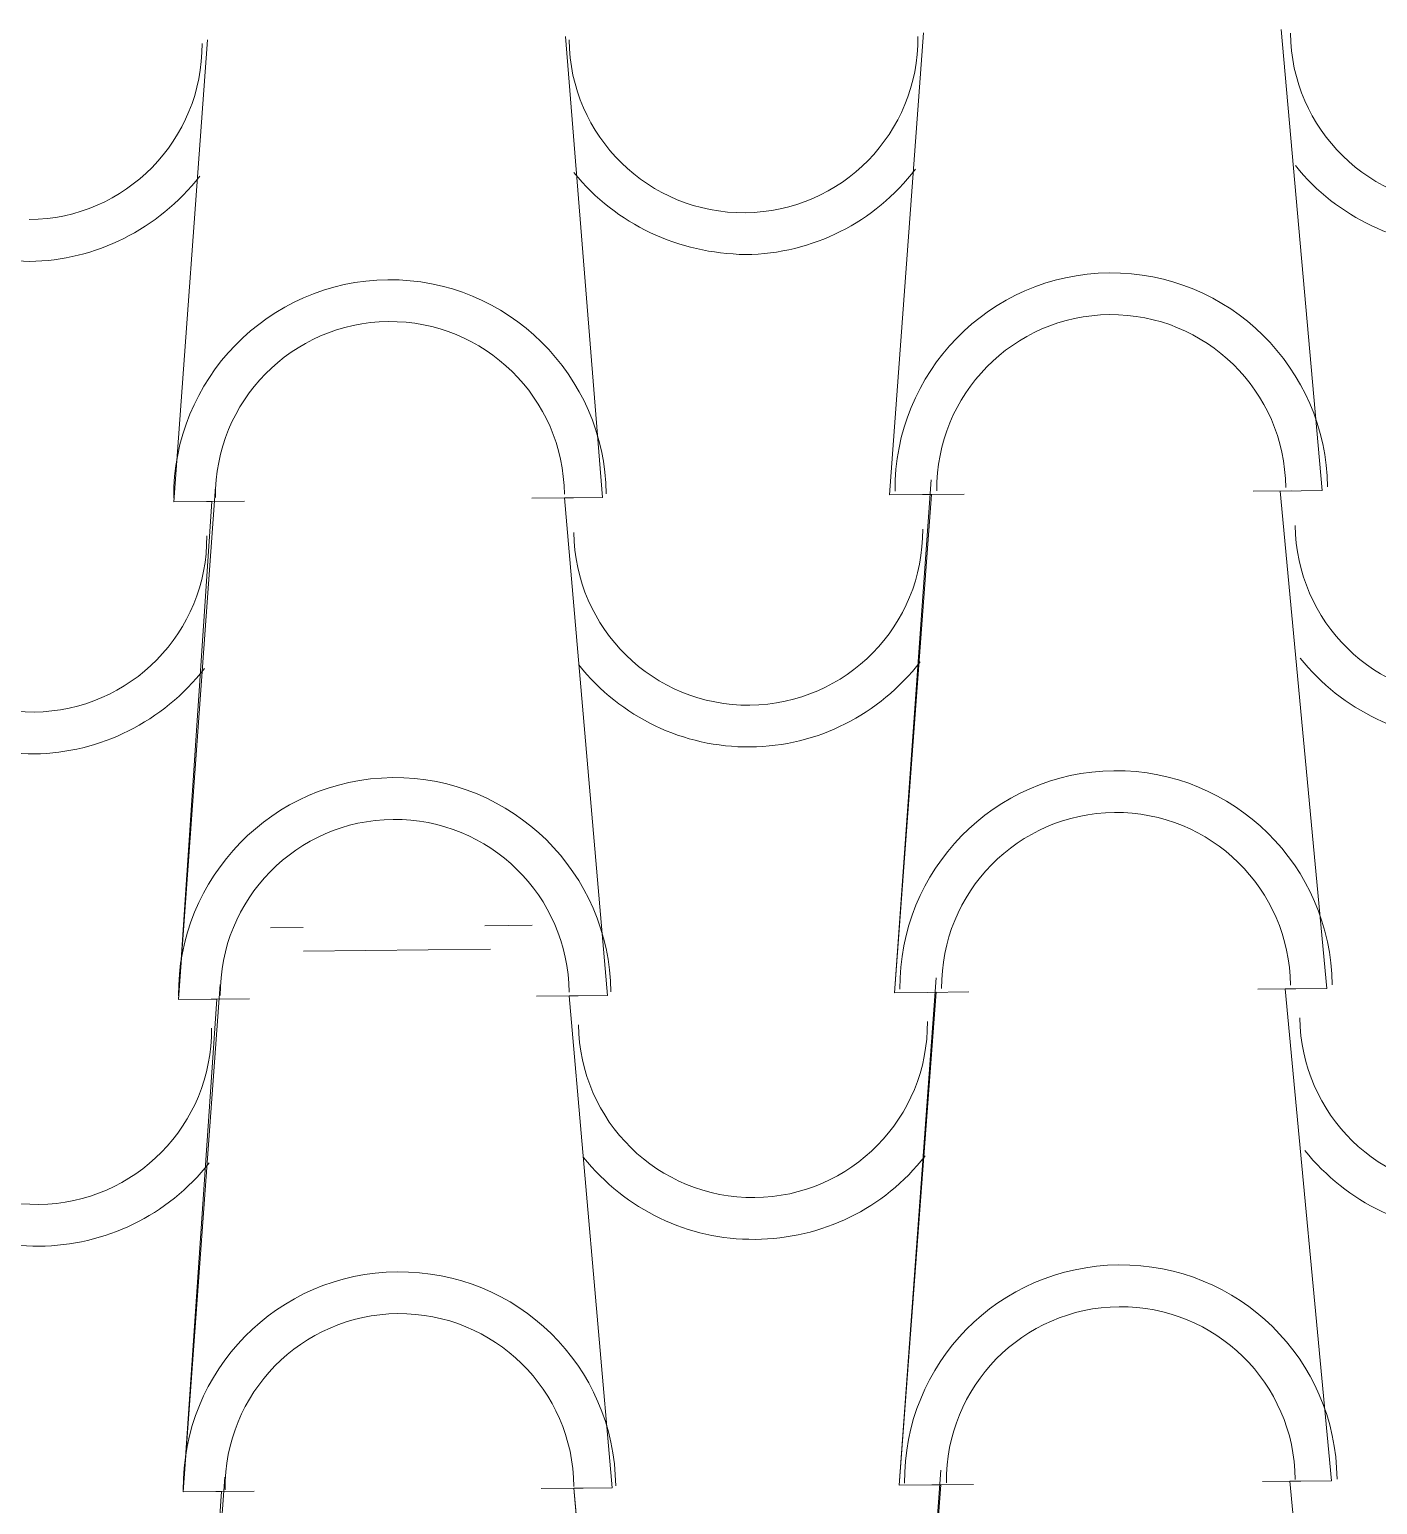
# Model space of a CAD drawing. Header units: millimetres. Extents: x 36985 to 49607, y -23856 to -17842.
# Drawn here: x 42613 to 43217, y -19237 to -18576 of the extents above; entities that cross this region are included whole.
import ezdxf

# ---------------------------------------------------------------- set-up
doc = ezdxf.new("R2010")
doc.units = ezdxf.units.MM
doc.layers.add('A-COB-___-___-EXI', color=250, linetype='Continuous', lineweight=25)

msp = doc.modelspace()

# ---------------------------------------------------------------- linework, layer by layer
at = {"layer": 'A-COB-___-___-EXI', "color": 18, "lineweight": 9}
for p, q in [((43178.41, -18782.56), (43161.31, -18782.72)), ((42692.18, -18787.23), (42709.29, -18787.07)), ((42856.7, -18785.65), (42837.97, -18785.83)), ((43017.15, -18784.11), (42998.42, -18784.29)), ((43013.08, -18784.15), (43031.81, -18783.97)), ((42838.18, -18977.24), (42817.01, -18977.45)), ((42735.66, -18988.82), (42819.55, -18988.01)), ((43180.56, -19005.72), (43163.46, -19005.88)), ((43182.68, -19226.43), (43165.58, -19226.6)), ((42876.13, -19450.12), (42856.9, -19229.57)), ((43017.35, -19228.02), (43036.08, -19227.84))]:
    msp.add_line(p, q, dxfattribs=at)
at = {"layer": 'A-COB-___-___-EXI', "color": 18, "lineweight": 9, "flags": 128}
for points in [[(43013.53, -18577.25), (42998.42, -18784.29), (43017.15, -18784.11), (42998.42, -18784.29), (43017.15, -18784.11), (42998.42, -18784.29), (43013.53, -18577.25), (42998.42, -18784.29), (43017.15, -18784.11), (43000.57, -19007.45), (43019.3, -19007.27), (43000.57, -19007.45), (43019.3, -19007.27), (43000.57, -19007.45), (43019.3, -19007.27), (43000.57, -19007.45), (43019.3, -19007.27), (43002.69, -19228.17), (43021.42, -19227.99), (43002.69, -19228.17), (43021.42, -19227.99), (43002.69, -19228.17), (43019.24, -19000.75), (43002.69, -19228.17), (43021.42, -19227.99), (43002.69, -19228.17), (43021.42, -19227.99)], [(43173.98, -18575.71), (43192.26, -18782.42), (43173.53, -18782.6), (43192.26, -18782.42), (43173.98, -18575.71), (43192.26, -18782.42), (43173.53, -18782.6), (43194.41, -19005.58), (43175.67, -19005.76), (43194.41, -19005.58), (43175.67, -19005.76), (43196.53, -19226.3), (43177.8, -19226.48), (43198.65, -19447.02), (43177.8, -19226.48), (43196.53, -19226.3), (43177.8, -19226.48), (43196.53, -19226.3), (43177.8, -19226.48), (43198.65, -19447.02), (43177.8, -19226.48), (43196.53, -19226.3), (43175.67, -19005.76), (43194.41, -19005.58), (43175.67, -19005.76), (43194.41, -19005.58)], [(42696.19, -18780.68), (42679.67, -19010.53), (42696.77, -19010.37), (42679.67, -19010.53), (42696.77, -19010.37), (42679.67, -19010.53), (42696.77, -19010.37), (42679.67, -19010.53), (42696.77, -19010.37), (42679.67, -19010.53), (42696.77, -19010.37), (42679.67, -19010.53), (42696.19, -18780.68), (42679.67, -19010.53), (42696.77, -19010.37), (42679.67, -19010.53), (42696.77, -19010.37), (42681.79, -19231.25), (42698.9, -19231.09), (42681.79, -19231.25), (42698.9, -19231.09), (42681.79, -19231.25), (42696.77, -19010.37), (42679.67, -19010.53), (42694.63, -18787.21), (42677.52, -18787.37), (42692.64, -18580.34), (42677.52, -18787.37), (42694.63, -18787.21), (42677.52, -18787.37), (42694.63, -18787.21)], [(43173.53, -18782.6), (43194.41, -19005.58), (43175.67, -19005.76), (43194.41, -19005.58), (43175.67, -19005.76), (43196.53, -19226.3), (43177.8, -19226.48), (43196.53, -19226.3), (43175.67, -19005.76), (43194.41, -19005.58), (43173.53, -18782.6), (43192.26, -18782.42), (43173.53, -18782.6), (43192.26, -18782.42)], [(42874, -19229.4), (42856.9, -19229.57), (42874, -19229.4), (42856.9, -19229.57), (42876.13, -19450.12), (42856.9, -19229.57), (42874, -19229.4), (42854.78, -19008.85), (42871.88, -19008.69), (42854.78, -19008.85), (42871.88, -19008.69), (42852.63, -18785.69), (42869.74, -18785.52), (42852.63, -18785.69), (42869.74, -18785.52), (42852.63, -18785.69), (42871.88, -19008.69), (42854.78, -19008.85), (42871.88, -19008.69), (42854.78, -19008.85), (42874, -19229.4), (42856.9, -19229.57), (42874, -19229.4), (42856.9, -19229.57), (42876.13, -19450.12), (42856.9, -19229.57), (42874, -19229.4), (42854.78, -19008.85), (42871.88, -19008.69)], [(43021.36, -19221.47), (43004.81, -19448.88), (43021.36, -19221.47), (43004.81, -19448.88), (43021.42, -19227.99), (43002.69, -19228.17), (43019.24, -19000.75)], [(42700.46, -19224.56), (42683.91, -19451.97), (42698.9, -19231.09), (42681.79, -19231.25), (42698.34, -19003.84), (42681.79, -19231.25), (42698.34, -19003.84)], [(42683.91, -19451.97), (42700.46, -19224.56), (42683.91, -19451.97), (42698.9, -19231.09), (42681.79, -19231.25), (42698.9, -19231.09), (42681.79, -19231.25), (42698.9, -19231.09), (42681.79, -19231.25)]]:
    msp.add_lwpolyline(points, dxfattribs=at)
for points in [[(42692.64, -18580.34), (42677.52, -18787.37), (42694.63, -18787.21), (42677.52, -18787.37), (42694.63, -18787.21), (42677.52, -18787.37)], [(42853.09, -18578.79), (42869.74, -18785.52), (42852.63, -18785.69), (42869.74, -18785.52), (42853.09, -18578.79), (42869.74, -18785.52), (42852.63, -18785.69), (42871.88, -19008.69), (42854.78, -19008.85), (42871.88, -19008.69), (42854.78, -19008.85), (42874, -19229.4), (42856.9, -19229.57), (42874, -19229.4), (42854.78, -19008.85), (42871.88, -19008.69), (42854.78, -19008.85), (42871.88, -19008.69), (42852.63, -18785.69), (42869.74, -18785.52)], [(43017.09, -18777.59), (43000.57, -19007.45), (43019.3, -19007.27), (43000.57, -19007.45), (43019.3, -19007.27), (43000.57, -19007.45)], [(42720.9, -18978.37), (42735.56, -18978.23)], [(43033.96, -19007.13), (43015.23, -19007.31), (43033.96, -19007.13), (43015.23, -19007.31)], [(42711.43, -19010.23), (42694.33, -19010.39), (42711.43, -19010.23), (42694.33, -19010.39)], [(42840.12, -19008.99), (42858.85, -19008.81)], [(42713.56, -19230.95), (42696.45, -19231.11)], [(42842.24, -19229.71), (42860.97, -19229.53)]]:
    msp.add_lwpolyline(points, close=True, dxfattribs=at)
at = {"layer": 'A-COB-___-___-EXI', "color": 18, "lineweight": 9}
for points in [[(43178.07, -18577.3), (43178.48, -18620.46), (43213.84, -18655.15), (43257.01, -18654.73)], [(43178.07, -18577.3), (43178.48, -18620.46), (43213.84, -18655.15), (43257.01, -18654.73)], [(42854.73, -18580.41), (42855.15, -18623.57), (42890.5, -18658.26), (42933.67, -18657.84)], [(42854.73, -18580.41), (42855.15, -18623.57), (42890.5, -18658.26), (42933.67, -18657.84)], [(42854.73, -18580.41), (42855.15, -18623.57), (42890.5, -18658.26), (42933.67, -18657.84)], [(43180.27, -18636.74), (43199.23, -18660.18), (43227.05, -18672.94), (43257.19, -18673.47)], [(43180.27, -18636.74), (43199.23, -18660.18), (43227.05, -18672.94), (43257.19, -18673.47)], [(42536.04, -18642.93), (42555, -18666.37), (42582.81, -18679.14), (42612.96, -18679.66)], [(42536.04, -18642.93), (42555, -18666.37), (42582.81, -18679.14), (42612.96, -18679.66)], [(42536.04, -18642.93), (42555, -18666.37), (42582.81, -18679.14), (42612.96, -18679.66)], [(42856.93, -18639.85), (42875.89, -18663.29), (42903.71, -18676.05), (42933.85, -18676.58)], [(42856.93, -18639.85), (42875.89, -18663.29), (42903.71, -18676.05), (42933.85, -18676.58)], [(42856.93, -18639.85), (42875.89, -18663.29), (42903.71, -18676.05), (42933.85, -18676.58)], [(43194.69, -18780.77), (43194.18, -18727.83), (43150.59, -18684.27), (43096.84, -18684.78)], [(43194.69, -18780.77), (43194.18, -18727.83), (43150.59, -18684.27), (43096.84, -18684.78)], [(43194.69, -18780.77), (43194.18, -18727.83), (43150.59, -18684.27), (43096.84, -18684.78)], [(43194.69, -18780.77), (43194.18, -18727.83), (43150.59, -18684.27), (43096.84, -18684.78)], [(43194.69, -18780.77), (43194.18, -18727.83), (43150.59, -18684.27), (43096.84, -18684.78)], [(43194.69, -18780.77), (43194.18, -18727.83), (43150.59, -18684.27), (43096.84, -18684.78)], [(42871.35, -18783.88), (42870.84, -18730.94), (42827.25, -18687.37), (42773.5, -18687.89)], [(42871.35, -18783.88), (42870.84, -18730.94), (42827.25, -18687.37), (42773.5, -18687.89)], [(42871.35, -18783.88), (42870.84, -18730.94), (42827.25, -18687.37), (42773.5, -18687.89)], [(42871.35, -18783.88), (42870.84, -18730.94), (42827.25, -18687.37), (42773.5, -18687.89)], [(42871.35, -18783.88), (42870.84, -18730.94), (42827.25, -18687.37), (42773.5, -18687.89)], [(42871.35, -18783.88), (42870.84, -18730.94), (42827.25, -18687.37), (42773.5, -18687.89)], [(42871.35, -18783.88), (42870.84, -18730.94), (42827.25, -18687.37), (42773.5, -18687.89)], [(42871.35, -18783.88), (42870.84, -18730.94), (42827.25, -18687.37), (42773.5, -18687.89)], [(43175.96, -18780.95), (43175.54, -18737.78), (43140.18, -18703.1), (43097.02, -18703.52)], [(43175.96, -18780.95), (43175.54, -18737.78), (43140.18, -18703.1), (43097.02, -18703.52)], [(43175.96, -18780.95), (43175.54, -18737.78), (43140.18, -18703.1), (43097.02, -18703.52)], [(43175.96, -18780.95), (43175.54, -18737.78), (43140.18, -18703.1), (43097.02, -18703.52)], [(43175.96, -18780.95), (43175.54, -18737.78), (43140.18, -18703.1), (43097.02, -18703.52)], [(43175.96, -18780.95), (43175.54, -18737.78), (43140.18, -18703.1), (43097.02, -18703.52)], [(42852.62, -18784.06), (42852.2, -18740.89), (42816.84, -18706.21), (42773.68, -18706.62)], [(42852.62, -18784.06), (42852.2, -18740.89), (42816.84, -18706.21), (42773.68, -18706.62)], [(42852.62, -18784.06), (42852.2, -18740.89), (42816.84, -18706.21), (42773.68, -18706.62)], [(42852.62, -18784.06), (42852.2, -18740.89), (42816.84, -18706.21), (42773.68, -18706.62)], [(42852.62, -18784.06), (42852.2, -18740.89), (42816.84, -18706.21), (42773.68, -18706.62)], [(42852.62, -18784.06), (42852.2, -18740.89), (42816.84, -18706.21), (42773.68, -18706.62)], [(42852.62, -18784.06), (42852.2, -18740.89), (42816.84, -18706.21), (42773.68, -18706.62)], [(42852.62, -18784.06), (42852.2, -18740.89), (42816.84, -18706.21), (42773.68, -18706.62)], [(42856.85, -18801.12), (42857.27, -18844.29), (42892.63, -18878.98), (42935.79, -18878.56)], [(43180.19, -18798.02), (43180.61, -18841.18), (43215.97, -18875.87), (43259.13, -18875.45)], [(42535.96, -18804.21), (42536.37, -18847.38), (42571.73, -18882.06), (42614.9, -18881.65)], [(42535.96, -18804.21), (42536.37, -18847.38), (42571.73, -18882.06), (42614.9, -18881.65)], [(42859.05, -18860.56), (42878.01, -18884), (42905.84, -18897.58), (42935.97, -18897.29)], [(42859.05, -18860.56), (42878.01, -18884), (42905.84, -18897.58), (42935.97, -18897.29)], [(42859.05, -18860.56), (42878.01, -18884), (42905.84, -18897.58), (42935.97, -18897.29)], [(43182.39, -18857.46), (43201.35, -18880.89), (43229.18, -18894.47), (43259.31, -18894.18)], [(43182.39, -18857.46), (43201.35, -18880.89), (43229.18, -18894.47), (43259.31, -18894.18)], [(42538.16, -18863.65), (42557.12, -18887.09), (42584.94, -18900.67), (42615.08, -18900.38)], [(42538.16, -18863.65), (42557.12, -18887.09), (42584.94, -18900.67), (42615.08, -18900.38)], [(42538.16, -18863.65), (42557.12, -18887.09), (42584.94, -18900.67), (42615.08, -18900.38)], [(43196.83, -19003.93), (43196.32, -18950.99), (43152.74, -18907.43), (43098.98, -18907.94)], [(43196.83, -19003.93), (43196.32, -18950.99), (43152.74, -18907.43), (43098.98, -18907.94)], [(43196.83, -19003.93), (43196.32, -18950.99), (43152.74, -18907.43), (43098.98, -18907.94)], [(43196.83, -19003.93), (43196.32, -18950.99), (43152.74, -18907.43), (43098.98, -18907.94)], [(43196.83, -19003.93), (43196.32, -18950.99), (43152.74, -18907.43), (43098.98, -18907.94)], [(43196.83, -19003.93), (43196.32, -18950.99), (43152.74, -18907.43), (43098.98, -18907.94)], [(43196.83, -19003.93), (43196.32, -18950.99), (43152.74, -18907.43), (43098.98, -18907.94)], [(43196.83, -19003.93), (43196.32, -18950.99), (43152.74, -18907.43), (43098.98, -18907.94)], [(43196.83, -19003.93), (43196.32, -18950.99), (43152.74, -18907.43), (43098.98, -18907.94)], [(43196.83, -19003.93), (43196.32, -18950.99), (43152.74, -18907.43), (43098.98, -18907.94)], [(43196.83, -19003.93), (43196.32, -18950.99), (43152.74, -18907.43), (43098.98, -18907.94)], [(42873.49, -19007.04), (42872.99, -18954.1), (42829.4, -18910.54), (42775.64, -18911.05)], [(42873.49, -19007.04), (42872.99, -18954.1), (42829.4, -18910.54), (42775.64, -18911.05)], [(42873.49, -19007.04), (42872.99, -18954.1), (42829.4, -18910.54), (42775.64, -18911.05)], [(42873.49, -19007.04), (42872.99, -18954.1), (42829.4, -18910.54), (42775.64, -18911.05)], [(42873.49, -19007.04), (42872.99, -18954.1), (42829.4, -18910.54), (42775.64, -18911.05)], [(42873.49, -19007.04), (42872.99, -18954.1), (42829.4, -18910.54), (42775.64, -18911.05)], [(42873.49, -19007.04), (42872.99, -18954.1), (42829.4, -18910.54), (42775.64, -18911.05)], [(42873.49, -19007.04), (42872.99, -18954.1), (42829.4, -18910.54), (42775.64, -18911.05)], [(42873.49, -19007.04), (42872.99, -18954.1), (42829.4, -18910.54), (42775.64, -18911.05)], [(42873.49, -19007.04), (42872.99, -18954.1), (42829.4, -18910.54), (42775.64, -18911.05)], [(42873.49, -19007.04), (42872.99, -18954.1), (42829.4, -18910.54), (42775.64, -18911.05)], [(42873.49, -19007.04), (42872.99, -18954.1), (42829.4, -18910.54), (42775.64, -18911.05)], [(42873.49, -19007.04), (42872.99, -18954.1), (42829.4, -18910.54), (42775.64, -18911.05)], [(42873.49, -19007.04), (42872.99, -18954.1), (42829.4, -18910.54), (42775.64, -18911.05)], [(43178.1, -19004.11), (43177.69, -18960.95), (43142.33, -18926.26), (43099.16, -18926.68)], [(43178.1, -19004.11), (43177.69, -18960.95), (43142.33, -18926.26), (43099.16, -18926.68)], [(43178.1, -19004.11), (43177.69, -18960.95), (43142.33, -18926.26), (43099.16, -18926.68)], [(43178.1, -19004.11), (43177.69, -18960.95), (43142.33, -18926.26), (43099.16, -18926.68)], [(43178.1, -19004.11), (43177.69, -18960.95), (43142.33, -18926.26), (43099.16, -18926.68)], [(43178.1, -19004.11), (43177.69, -18960.95), (43142.33, -18926.26), (43099.16, -18926.68)], [(43178.1, -19004.11), (43177.69, -18960.95), (43142.33, -18926.26), (43099.16, -18926.68)], [(43178.1, -19004.11), (43177.69, -18960.95), (43142.33, -18926.26), (43099.16, -18926.68)], [(43178.1, -19004.11), (43177.69, -18960.95), (43142.33, -18926.26), (43099.16, -18926.68)], [(43178.1, -19004.11), (43177.69, -18960.95), (43142.33, -18926.26), (43099.16, -18926.68)], [(43178.1, -19004.11), (43177.69, -18960.95), (43142.33, -18926.26), (43099.16, -18926.68)], [(42854.76, -19007.22), (42854.35, -18964.05), (42818.99, -18929.37), (42775.82, -18929.78)], [(42854.76, -19007.22), (42854.35, -18964.05), (42818.99, -18929.37), (42775.82, -18929.78)], [(42854.76, -19007.22), (42854.35, -18964.05), (42818.99, -18929.37), (42775.82, -18929.78)], [(42854.76, -19007.22), (42854.35, -18964.05), (42818.99, -18929.37), (42775.82, -18929.78)], [(42854.76, -19007.22), (42854.35, -18964.05), (42818.99, -18929.37), (42775.82, -18929.78)], [(42854.76, -19007.22), (42854.35, -18964.05), (42818.99, -18929.37), (42775.82, -18929.78)], [(42854.76, -19007.22), (42854.35, -18964.05), (42818.99, -18929.37), (42775.82, -18929.78)], [(42854.76, -19007.22), (42854.35, -18964.05), (42818.99, -18929.37), (42775.82, -18929.78)], [(42854.76, -19007.22), (42854.35, -18964.05), (42818.99, -18929.37), (42775.82, -18929.78)], [(42854.76, -19007.22), (42854.35, -18964.05), (42818.99, -18929.37), (42775.82, -18929.78)], [(42854.76, -19007.22), (42854.35, -18964.05), (42818.99, -18929.37), (42775.82, -18929.78)], [(42854.76, -19007.22), (42854.35, -18964.05), (42818.99, -18929.37), (42775.82, -18929.78)], [(42854.76, -19007.22), (42854.35, -18964.05), (42818.99, -18929.37), (42775.82, -18929.78)], [(42854.76, -19007.22), (42854.35, -18964.05), (42818.99, -18929.37), (42775.82, -18929.78)], [(43182.31, -19018.73), (43182.73, -19061.9), (43218.09, -19096.58), (43261.25, -19096.17)], [(42538.08, -19024.93), (42538.49, -19068.09), (42573.85, -19102.78), (42617.02, -19102.36)], [(42858.98, -19021.84), (42859.39, -19065.01), (42894.75, -19099.69), (42937.92, -19099.28)], [(42858.98, -19021.84), (42859.39, -19065.01), (42894.75, -19099.69), (42937.92, -19099.28)], [(43184.52, -19078.17), (43203.47, -19101.61), (43231.3, -19115.19), (43261.43, -19114.9)], [(42540.28, -19084.37), (42559.24, -19107.81), (42587.06, -19121.39), (42617.2, -19121.1)], [(42861.18, -19081.28), (42880.14, -19104.72), (42907.96, -19118.3), (42938.1, -19118.01)], [(42861.18, -19081.28), (42880.14, -19104.72), (42907.96, -19118.3), (42938.1, -19118.01)], [(42875.62, -19228.57), (42875.11, -19174.82), (42831.53, -19132.07), (42777.77, -19132.58)], [(42875.62, -19228.57), (42875.11, -19174.82), (42831.53, -19132.07), (42777.77, -19132.58)], [(42875.62, -19228.57), (42875.11, -19174.82), (42831.53, -19132.07), (42777.77, -19132.58)], [(42875.62, -19228.57), (42875.11, -19174.82), (42831.53, -19132.07), (42777.77, -19132.58)], [(42875.62, -19228.57), (42875.11, -19174.82), (42831.53, -19132.07), (42777.77, -19132.58)], [(42875.62, -19228.57), (42875.11, -19174.82), (42831.53, -19132.07), (42777.77, -19132.58)], [(42875.62, -19228.57), (42875.11, -19174.82), (42831.53, -19132.07), (42777.77, -19132.58)], [(42875.62, -19228.57), (42875.11, -19174.82), (42831.53, -19132.07), (42777.77, -19132.58)], [(42875.62, -19228.57), (42875.11, -19174.82), (42831.53, -19132.07), (42777.77, -19132.58)], [(42875.62, -19228.57), (42875.11, -19174.82), (42831.53, -19132.07), (42777.77, -19132.58)], [(43198.96, -19225.46), (43198.45, -19171.71), (43154.87, -19128.96), (43101.11, -19129.48)], [(43198.96, -19225.46), (43198.45, -19171.71), (43154.87, -19128.96), (43101.11, -19129.48)], [(43198.96, -19225.46), (43198.45, -19171.71), (43154.87, -19128.96), (43101.11, -19129.48)], [(43198.96, -19225.46), (43198.45, -19171.71), (43154.87, -19128.96), (43101.11, -19129.48)], [(43198.96, -19225.46), (43198.45, -19171.71), (43154.87, -19128.96), (43101.11, -19129.48)], [(43198.96, -19225.46), (43198.45, -19171.71), (43154.87, -19128.96), (43101.11, -19129.48)], [(43198.96, -19225.46), (43198.45, -19171.71), (43154.87, -19128.96), (43101.11, -19129.48)], [(43198.96, -19225.46), (43198.45, -19171.71), (43154.87, -19128.96), (43101.11, -19129.48)], [(42856.89, -19228.75), (42856.48, -19185.59), (42821.12, -19150.9), (42777.95, -19151.32)], [(42856.89, -19228.75), (42856.48, -19185.59), (42821.12, -19150.9), (42777.95, -19151.32)], [(42856.89, -19228.75), (42856.48, -19185.59), (42821.12, -19150.9), (42777.95, -19151.32)], [(42856.89, -19228.75), (42856.48, -19185.59), (42821.12, -19150.9), (42777.95, -19151.32)], [(42856.89, -19228.75), (42856.48, -19185.59), (42821.12, -19150.9), (42777.95, -19151.32)], [(42856.89, -19228.75), (42856.48, -19185.59), (42821.12, -19150.9), (42777.95, -19151.32)], [(42856.89, -19228.75), (42856.48, -19185.59), (42821.12, -19150.9), (42777.95, -19151.32)], [(42856.89, -19228.75), (42856.48, -19185.59), (42821.12, -19150.9), (42777.95, -19151.32)], [(42856.89, -19228.75), (42856.48, -19185.59), (42821.12, -19150.9), (42777.95, -19151.32)], [(42856.89, -19228.75), (42856.48, -19185.59), (42821.12, -19150.9), (42777.95, -19151.32)], [(43180.23, -19225.64), (43179.82, -19182.48), (43144.46, -19147.79), (43101.29, -19148.21)], [(43180.23, -19225.64), (43179.82, -19182.48), (43144.46, -19147.79), (43101.29, -19148.21)], [(43180.23, -19225.64), (43179.82, -19182.48), (43144.46, -19147.79), (43101.29, -19148.21)], [(43180.23, -19225.64), (43179.82, -19182.48), (43144.46, -19147.79), (43101.29, -19148.21)], [(43180.23, -19225.64), (43179.82, -19182.48), (43144.46, -19147.79), (43101.29, -19148.21)], [(43180.23, -19225.64), (43179.82, -19182.48), (43144.46, -19147.79), (43101.29, -19148.21)], [(43180.23, -19225.64), (43179.82, -19182.48), (43144.46, -19147.79), (43101.29, -19148.21)], [(43180.23, -19225.64), (43179.82, -19182.48), (43144.46, -19147.79), (43101.29, -19148.21)]]:
    msp.add_open_spline(points, degree=3, dxfattribs=at)
for points in [[(42612.77, -18660.93), (42612.77, -18660.93), (42655.94, -18660.51), (42690.63, -18625.16), (42690.21, -18581.99)], [(42612.77, -18660.93), (42612.77, -18660.93), (42655.94, -18660.51), (42690.63, -18625.16), (42690.21, -18581.99)], [(42612.77, -18660.93), (42612.77, -18660.93), (42655.94, -18660.51), (42690.63, -18625.16), (42690.21, -18581.99)], [(42933.67, -18657.84), (42933.67, -18657.84), (42976.84, -18657.43), (43011.52, -18622.07), (43011.11, -18578.9)], [(42933.67, -18657.84), (42933.67, -18657.84), (42976.84, -18657.43), (43011.52, -18622.07), (43011.11, -18578.9)], [(42933.67, -18657.84), (42933.67, -18657.84), (42976.84, -18657.43), (43011.52, -18622.07), (43011.11, -18578.9)], [(42612.96, -18679.66), (42612.96, -18679.66), (42642.28, -18679.38), (42670.65, -18665.26), (42689.15, -18641.46)], [(42612.96, -18679.66), (42612.96, -18679.66), (42642.28, -18679.38), (42670.65, -18665.26), (42689.15, -18641.46)], [(42612.96, -18679.66), (42612.96, -18679.66), (42642.28, -18679.38), (42670.65, -18665.26), (42689.15, -18641.46)], [(42933.85, -18676.58), (42933.85, -18676.58), (42963.99, -18676.29), (42991.54, -18662.17), (43010.05, -18638.37)], [(42933.85, -18676.58), (42933.85, -18676.58), (42963.99, -18676.29), (42991.54, -18662.17), (43010.05, -18638.37)], [(42933.85, -18676.58), (42933.85, -18676.58), (42963.99, -18676.29), (42991.54, -18662.17), (43010.05, -18638.37)], [(42773.5, -18687.89), (42773.5, -18687.89), (42719.74, -18688.41), (42677, -18732.8), (42677.51, -18785.74)], [(42773.5, -18687.89), (42773.5, -18687.89), (42719.74, -18688.41), (42677, -18732.8), (42677.51, -18785.74)], [(42773.5, -18687.89), (42773.5, -18687.89), (42719.74, -18688.41), (42677, -18732.8), (42677.51, -18785.74)], [(42773.5, -18687.89), (42773.5, -18687.89), (42719.74, -18688.41), (42677, -18732.8), (42677.51, -18785.74)], [(42773.5, -18687.89), (42773.5, -18687.89), (42719.74, -18688.41), (42677, -18732.8), (42677.51, -18785.74)], [(42773.5, -18687.89), (42773.5, -18687.89), (42719.74, -18688.41), (42677, -18732.8), (42677.51, -18785.74)], [(42773.5, -18687.89), (42773.5, -18687.89), (42719.74, -18688.41), (42677, -18732.8), (42677.51, -18785.74)], [(42773.5, -18687.89), (42773.5, -18687.89), (42719.74, -18688.41), (42677, -18732.8), (42677.51, -18785.74)], [(43096.84, -18684.78), (43096.84, -18684.78), (43043.08, -18685.3), (43000.34, -18729.7), (43000.85, -18782.63)], [(43096.84, -18684.78), (43096.84, -18684.78), (43043.08, -18685.3), (43000.34, -18729.7), (43000.85, -18782.63)], [(43096.84, -18684.78), (43096.84, -18684.78), (43043.08, -18685.3), (43000.34, -18729.7), (43000.85, -18782.63)], [(43096.84, -18684.78), (43096.84, -18684.78), (43043.08, -18685.3), (43000.34, -18729.7), (43000.85, -18782.63)], [(43096.84, -18684.78), (43096.84, -18684.78), (43043.08, -18685.3), (43000.34, -18729.7), (43000.85, -18782.63)], [(43096.84, -18684.78), (43096.84, -18684.78), (43043.08, -18685.3), (43000.34, -18729.7), (43000.85, -18782.63)], [(43097.02, -18703.52), (43097.02, -18703.52), (43053.85, -18703.93), (43019.16, -18739.29), (43019.58, -18782.45)], [(43097.02, -18703.52), (43097.02, -18703.52), (43053.85, -18703.93), (43019.16, -18739.29), (43019.58, -18782.45)], [(43097.02, -18703.52), (43097.02, -18703.52), (43053.85, -18703.93), (43019.16, -18739.29), (43019.58, -18782.45)], [(43097.02, -18703.52), (43097.02, -18703.52), (43053.85, -18703.93), (43019.16, -18739.29), (43019.58, -18782.45)], [(43097.02, -18703.52), (43097.02, -18703.52), (43053.85, -18703.93), (43019.16, -18739.29), (43019.58, -18782.45)], [(43097.02, -18703.52), (43097.02, -18703.52), (43053.85, -18703.93), (43019.16, -18739.29), (43019.58, -18782.45)], [(42773.68, -18706.62), (42773.68, -18706.62), (42730.51, -18707.04), (42695.83, -18742.4), (42696.24, -18785.56)], [(42773.68, -18706.62), (42773.68, -18706.62), (42730.51, -18707.04), (42695.83, -18742.4), (42696.24, -18785.56)], [(42773.68, -18706.62), (42773.68, -18706.62), (42730.51, -18707.04), (42695.83, -18742.4), (42696.24, -18785.56)], [(42773.68, -18706.62), (42773.68, -18706.62), (42730.51, -18707.04), (42695.83, -18742.4), (42696.24, -18785.56)], [(42773.68, -18706.62), (42773.68, -18706.62), (42730.51, -18707.04), (42695.83, -18742.4), (42696.24, -18785.56)], [(42773.68, -18706.62), (42773.68, -18706.62), (42730.51, -18707.04), (42695.83, -18742.4), (42696.24, -18785.56)], [(42773.68, -18706.62), (42773.68, -18706.62), (42730.51, -18707.04), (42695.83, -18742.4), (42696.24, -18785.56)], [(42773.68, -18706.62), (42773.68, -18706.62), (42730.51, -18707.04), (42695.83, -18742.4), (42696.24, -18785.56)], [(42614.9, -18881.65), (42614.9, -18881.65), (42658.06, -18881.23), (42692.75, -18845.87), (42692.33, -18802.71)], [(42614.9, -18881.65), (42614.9, -18881.65), (42658.06, -18881.23), (42692.75, -18845.87), (42692.33, -18802.71)], [(42935.79, -18878.56), (42935.79, -18878.56), (42978.96, -18878.15), (43013.64, -18842.79), (43013.23, -18799.62)], [(42615.08, -18900.38), (42615.08, -18900.38), (42644.4, -18900.1), (42672.77, -18885.98), (42691.28, -18862.18)], [(42615.08, -18900.38), (42615.08, -18900.38), (42644.4, -18900.1), (42672.77, -18885.98), (42691.28, -18862.18)], [(42615.08, -18900.38), (42615.08, -18900.38), (42644.4, -18900.1), (42672.77, -18885.98), (42691.28, -18862.18)], [(42935.97, -18897.29), (42935.97, -18897.29), (42966.11, -18897), (42993.67, -18882.89), (43012.17, -18859.09)], [(42935.97, -18897.29), (42935.97, -18897.29), (42966.11, -18897), (42993.67, -18882.89), (43012.17, -18859.09)], [(42935.97, -18897.29), (42935.97, -18897.29), (42966.11, -18897), (42993.67, -18882.89), (43012.17, -18859.09)], [(43098.98, -18907.94), (43098.98, -18907.94), (43045.23, -18908.46), (43002.48, -18952.86), (43002.99, -19005.8)], [(43098.98, -18907.94), (43098.98, -18907.94), (43045.23, -18908.46), (43002.48, -18952.86), (43002.99, -19005.8)], [(43098.98, -18907.94), (43098.98, -18907.94), (43045.23, -18908.46), (43002.48, -18952.86), (43002.99, -19005.8)], [(43098.98, -18907.94), (43098.98, -18907.94), (43045.23, -18908.46), (43002.48, -18952.86), (43002.99, -19005.8)], [(43098.98, -18907.94), (43098.98, -18907.94), (43045.23, -18908.46), (43002.48, -18952.86), (43002.99, -19005.8)], [(43098.98, -18907.94), (43098.98, -18907.94), (43045.23, -18908.46), (43002.48, -18952.86), (43002.99, -19005.8)], [(43098.98, -18907.94), (43098.98, -18907.94), (43045.23, -18908.46), (43002.48, -18952.86), (43002.99, -19005.8)], [(43098.98, -18907.94), (43098.98, -18907.94), (43045.23, -18908.46), (43002.48, -18952.86), (43002.99, -19005.8)], [(43098.98, -18907.94), (43098.98, -18907.94), (43045.23, -18908.46), (43002.48, -18952.86), (43002.99, -19005.8)], [(43098.98, -18907.94), (43098.98, -18907.94), (43045.23, -18908.46), (43002.48, -18952.86), (43002.99, -19005.8)], [(43098.98, -18907.94), (43098.98, -18907.94), (43045.23, -18908.46), (43002.48, -18952.86), (43002.99, -19005.8)], [(42775.64, -18911.05), (42775.64, -18911.05), (42721.89, -18911.57), (42679.15, -18955.97), (42679.65, -19008.9)], [(42775.64, -18911.05), (42775.64, -18911.05), (42721.89, -18911.57), (42679.15, -18955.97), (42679.65, -19008.9)], [(42775.64, -18911.05), (42775.64, -18911.05), (42721.89, -18911.57), (42679.15, -18955.97), (42679.65, -19008.9)], [(42775.64, -18911.05), (42775.64, -18911.05), (42721.89, -18911.57), (42679.15, -18955.97), (42679.65, -19008.9)], [(42775.64, -18911.05), (42775.64, -18911.05), (42721.89, -18911.57), (42679.15, -18955.97), (42679.65, -19008.9)], [(42775.64, -18911.05), (42775.64, -18911.05), (42721.89, -18911.57), (42679.15, -18955.97), (42679.65, -19008.9)], [(42775.64, -18911.05), (42775.64, -18911.05), (42721.89, -18911.57), (42679.15, -18955.97), (42679.65, -19008.9)], [(42775.64, -18911.05), (42775.64, -18911.05), (42721.89, -18911.57), (42679.15, -18955.97), (42679.65, -19008.9)], [(42775.64, -18911.05), (42775.64, -18911.05), (42721.89, -18911.57), (42679.15, -18955.97), (42679.65, -19008.9)], [(42775.64, -18911.05), (42775.64, -18911.05), (42721.89, -18911.57), (42679.15, -18955.97), (42679.65, -19008.9)], [(42775.64, -18911.05), (42775.64, -18911.05), (42721.89, -18911.57), (42679.15, -18955.97), (42679.65, -19008.9)], [(42775.64, -18911.05), (42775.64, -18911.05), (42721.89, -18911.57), (42679.15, -18955.97), (42679.65, -19008.9)], [(42775.64, -18911.05), (42775.64, -18911.05), (42721.89, -18911.57), (42679.15, -18955.97), (42679.65, -19008.9)], [(42775.64, -18911.05), (42775.64, -18911.05), (42721.89, -18911.57), (42679.15, -18955.97), (42679.65, -19008.9)], [(43099.16, -18926.68), (43099.16, -18926.68), (43056, -18927.09), (43021.31, -18962.45), (43021.73, -19005.62)], [(43099.16, -18926.68), (43099.16, -18926.68), (43056, -18927.09), (43021.31, -18962.45), (43021.73, -19005.62)], [(43099.16, -18926.68), (43099.16, -18926.68), (43056, -18927.09), (43021.31, -18962.45), (43021.73, -19005.62)], [(43099.16, -18926.68), (43099.16, -18926.68), (43056, -18927.09), (43021.31, -18962.45), (43021.73, -19005.62)], [(43099.16, -18926.68), (43099.16, -18926.68), (43056, -18927.09), (43021.31, -18962.45), (43021.73, -19005.62)], [(43099.16, -18926.68), (43099.16, -18926.68), (43056, -18927.09), (43021.31, -18962.45), (43021.73, -19005.62)], [(43099.16, -18926.68), (43099.16, -18926.68), (43056, -18927.09), (43021.31, -18962.45), (43021.73, -19005.62)], [(43099.16, -18926.68), (43099.16, -18926.68), (43056, -18927.09), (43021.31, -18962.45), (43021.73, -19005.62)], [(43099.16, -18926.68), (43099.16, -18926.68), (43056, -18927.09), (43021.31, -18962.45), (43021.73, -19005.62)], [(43099.16, -18926.68), (43099.16, -18926.68), (43056, -18927.09), (43021.31, -18962.45), (43021.73, -19005.62)], [(43099.16, -18926.68), (43099.16, -18926.68), (43056, -18927.09), (43021.31, -18962.45), (43021.73, -19005.62)], [(42775.82, -18929.78), (42775.82, -18929.78), (42732.66, -18930.2), (42697.97, -18965.56), (42698.39, -19008.72)], [(42775.82, -18929.78), (42775.82, -18929.78), (42732.66, -18930.2), (42697.97, -18965.56), (42698.39, -19008.72)], [(42775.82, -18929.78), (42775.82, -18929.78), (42732.66, -18930.2), (42697.97, -18965.56), (42698.39, -19008.72)], [(42775.82, -18929.78), (42775.82, -18929.78), (42732.66, -18930.2), (42697.97, -18965.56), (42698.39, -19008.72)], [(42775.82, -18929.78), (42775.82, -18929.78), (42732.66, -18930.2), (42697.97, -18965.56), (42698.39, -19008.72)], [(42775.82, -18929.78), (42775.82, -18929.78), (42732.66, -18930.2), (42697.97, -18965.56), (42698.39, -19008.72)], [(42775.82, -18929.78), (42775.82, -18929.78), (42732.66, -18930.2), (42697.97, -18965.56), (42698.39, -19008.72)], [(42775.82, -18929.78), (42775.82, -18929.78), (42732.66, -18930.2), (42697.97, -18965.56), (42698.39, -19008.72)], [(42775.82, -18929.78), (42775.82, -18929.78), (42732.66, -18930.2), (42697.97, -18965.56), (42698.39, -19008.72)], [(42775.82, -18929.78), (42775.82, -18929.78), (42732.66, -18930.2), (42697.97, -18965.56), (42698.39, -19008.72)], [(42775.82, -18929.78), (42775.82, -18929.78), (42732.66, -18930.2), (42697.97, -18965.56), (42698.39, -19008.72)], [(42775.82, -18929.78), (42775.82, -18929.78), (42732.66, -18930.2), (42697.97, -18965.56), (42698.39, -19008.72)], [(42775.82, -18929.78), (42775.82, -18929.78), (42732.66, -18930.2), (42697.97, -18965.56), (42698.39, -19008.72)], [(42775.82, -18929.78), (42775.82, -18929.78), (42732.66, -18930.2), (42697.97, -18965.56), (42698.39, -19008.72)], [(42937.92, -19099.28), (42937.92, -19099.28), (42981.08, -19098.86), (43015.77, -19063.5), (43015.35, -19020.34)], [(42937.92, -19099.28), (42937.92, -19099.28), (42981.08, -19098.86), (43015.77, -19063.5), (43015.35, -19020.34)], [(42617.02, -19102.36), (42617.02, -19102.36), (42660.19, -19101.95), (42694.87, -19066.59), (42694.46, -19023.42)], [(42938.1, -19118.01), (42938.1, -19118.01), (42968.23, -19117.72), (42995.8, -19104.42), (43014.3, -19080.62)], [(42938.1, -19118.01), (42938.1, -19118.01), (42968.23, -19117.72), (42995.8, -19104.42), (43014.3, -19080.62)], [(42617.2, -19121.1), (42617.2, -19121.1), (42646.52, -19120.81), (42674.9, -19107.51), (42693.41, -19083.71)], [(42777.77, -19132.58), (42777.77, -19132.58), (42724.02, -19133.1), (42681.27, -19176.68), (42681.78, -19230.44)], [(42777.77, -19132.58), (42777.77, -19132.58), (42724.02, -19133.1), (42681.27, -19176.68), (42681.78, -19230.44)], [(42777.77, -19132.58), (42777.77, -19132.58), (42724.02, -19133.1), (42681.27, -19176.68), (42681.78, -19230.44)], [(42777.77, -19132.58), (42777.77, -19132.58), (42724.02, -19133.1), (42681.27, -19176.68), (42681.78, -19230.44)], [(42777.77, -19132.58), (42777.77, -19132.58), (42724.02, -19133.1), (42681.27, -19176.68), (42681.78, -19230.44)], [(42777.77, -19132.58), (42777.77, -19132.58), (42724.02, -19133.1), (42681.27, -19176.68), (42681.78, -19230.44)], [(42777.77, -19132.58), (42777.77, -19132.58), (42724.02, -19133.1), (42681.27, -19176.68), (42681.78, -19230.44)], [(42777.77, -19132.58), (42777.77, -19132.58), (42724.02, -19133.1), (42681.27, -19176.68), (42681.78, -19230.44)], [(42777.77, -19132.58), (42777.77, -19132.58), (42724.02, -19133.1), (42681.27, -19176.68), (42681.78, -19230.44)], [(42777.77, -19132.58), (42777.77, -19132.58), (42724.02, -19133.1), (42681.27, -19176.68), (42681.78, -19230.44)], [(43101.11, -19129.48), (43101.11, -19129.48), (43047.36, -19129.99), (43004.61, -19173.57), (43005.12, -19227.33)], [(43101.11, -19129.48), (43101.11, -19129.48), (43047.36, -19129.99), (43004.61, -19173.57), (43005.12, -19227.33)], [(43101.11, -19129.48), (43101.11, -19129.48), (43047.36, -19129.99), (43004.61, -19173.57), (43005.12, -19227.33)], [(43101.11, -19129.48), (43101.11, -19129.48), (43047.36, -19129.99), (43004.61, -19173.57), (43005.12, -19227.33)], [(43101.11, -19129.48), (43101.11, -19129.48), (43047.36, -19129.99), (43004.61, -19173.57), (43005.12, -19227.33)], [(43101.11, -19129.48), (43101.11, -19129.48), (43047.36, -19129.99), (43004.61, -19173.57), (43005.12, -19227.33)], [(43101.11, -19129.48), (43101.11, -19129.48), (43047.36, -19129.99), (43004.61, -19173.57), (43005.12, -19227.33)], [(43101.11, -19129.48), (43101.11, -19129.48), (43047.36, -19129.99), (43004.61, -19173.57), (43005.12, -19227.33)], [(42777.95, -19151.32), (42777.95, -19151.32), (42734.79, -19151.73), (42700.1, -19187.09), (42700.52, -19230.26)], [(42777.95, -19151.32), (42777.95, -19151.32), (42734.79, -19151.73), (42700.1, -19187.09), (42700.52, -19230.26)], [(42777.95, -19151.32), (42777.95, -19151.32), (42734.79, -19151.73), (42700.1, -19187.09), (42700.52, -19230.26)], [(42777.95, -19151.32), (42777.95, -19151.32), (42734.79, -19151.73), (42700.1, -19187.09), (42700.52, -19230.26)], [(42777.95, -19151.32), (42777.95, -19151.32), (42734.79, -19151.73), (42700.1, -19187.09), (42700.52, -19230.26)], [(42777.95, -19151.32), (42777.95, -19151.32), (42734.79, -19151.73), (42700.1, -19187.09), (42700.52, -19230.26)], [(42777.95, -19151.32), (42777.95, -19151.32), (42734.79, -19151.73), (42700.1, -19187.09), (42700.52, -19230.26)], [(42777.95, -19151.32), (42777.95, -19151.32), (42734.79, -19151.73), (42700.1, -19187.09), (42700.52, -19230.26)], [(42777.95, -19151.32), (42777.95, -19151.32), (42734.79, -19151.73), (42700.1, -19187.09), (42700.52, -19230.26)], [(42777.95, -19151.32), (42777.95, -19151.32), (42734.79, -19151.73), (42700.1, -19187.09), (42700.52, -19230.26)], [(43101.29, -19148.21), (43101.29, -19148.21), (43058.13, -19148.62), (43023.44, -19183.98), (43023.86, -19227.15)], [(43101.29, -19148.21), (43101.29, -19148.21), (43058.13, -19148.62), (43023.44, -19183.98), (43023.86, -19227.15)], [(43101.29, -19148.21), (43101.29, -19148.21), (43058.13, -19148.62), (43023.44, -19183.98), (43023.86, -19227.15)], [(43101.29, -19148.21), (43101.29, -19148.21), (43058.13, -19148.62), (43023.44, -19183.98), (43023.86, -19227.15)], [(43101.29, -19148.21), (43101.29, -19148.21), (43058.13, -19148.62), (43023.44, -19183.98), (43023.86, -19227.15)], [(43101.29, -19148.21), (43101.29, -19148.21), (43058.13, -19148.62), (43023.44, -19183.98), (43023.86, -19227.15)], [(43101.29, -19148.21), (43101.29, -19148.21), (43058.13, -19148.62), (43023.44, -19183.98), (43023.86, -19227.15)], [(43101.29, -19148.21), (43101.29, -19148.21), (43058.13, -19148.62), (43023.44, -19183.98), (43023.86, -19227.15)]]:
    msp.add_open_spline(points, degree=3, knots=[0.125, 0.125, 0.125, 0.125, 0.125001, 1, 1, 1, 1], dxfattribs=at)

doc.saveas('drawing.dxf')
